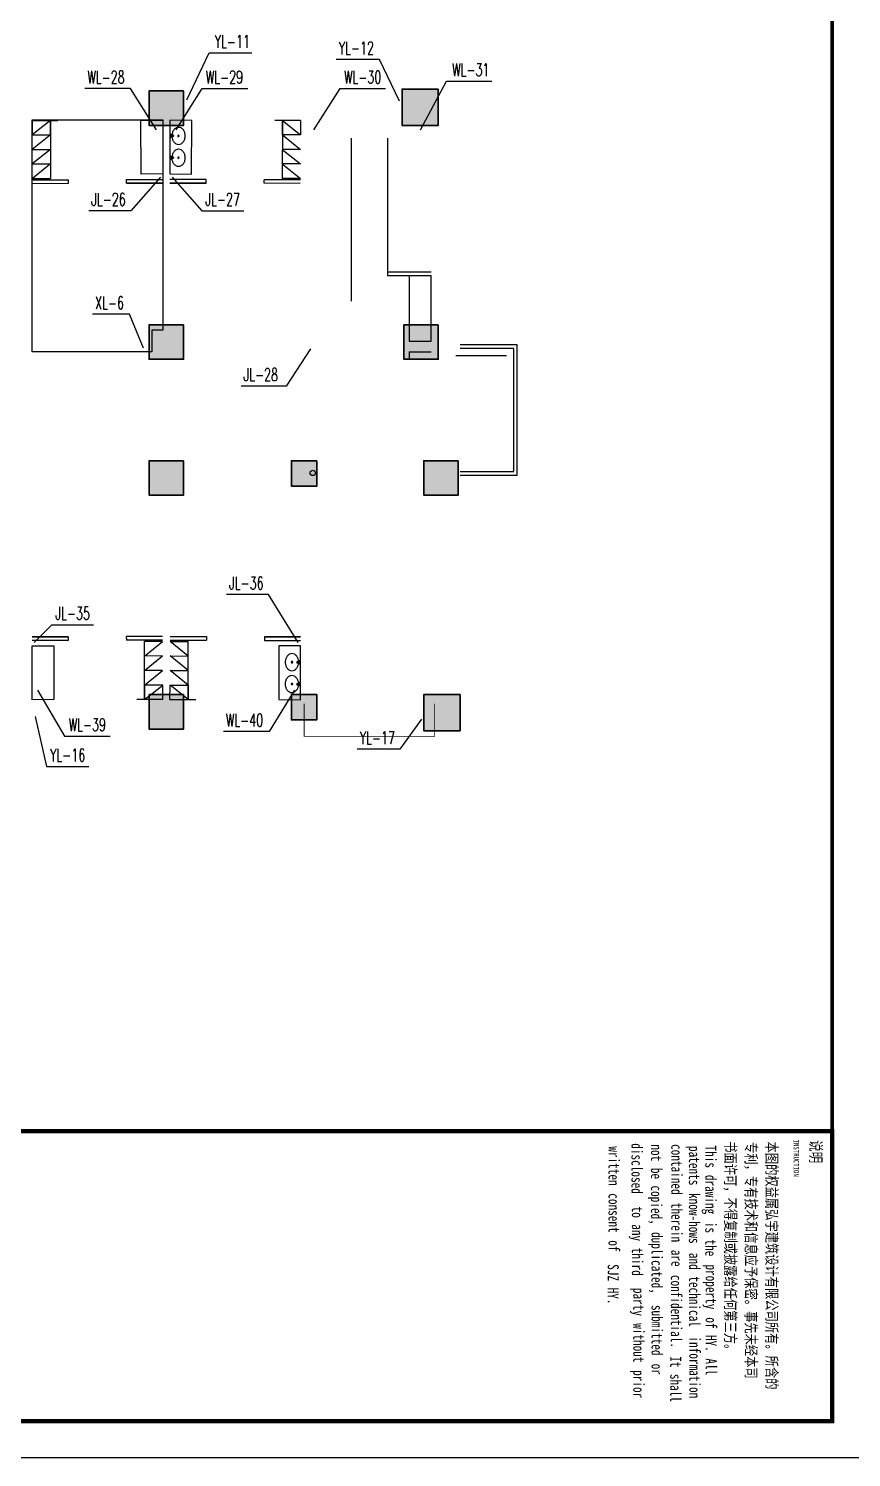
# Model space of a CAD drawing. Extents: x -46552 to 500351, y 55470 to 139570.
# Drawn here: x 152736 to 175431, y 55470 to 94880 of the extents above; entities that cross this region are included whole.
import ezdxf

# ---------------------------------------------------------------- set-up
doc = ezdxf.new("R2010")
doc.units = 0
doc.header["$LTSCALE"] = 1000
doc.header["$MEASUREMENT"] = 0
for name, color, linetype in [('DIM_污水', 3, 'Continuous'), ('DIM_消防', 3, 'Continuous'), ('DIM_给水', 3, 'Continuous'), ('DIM_雨水', 3, 'Continuous'), ('GROUND', 2, 'Continuous'), ('LVTRY', 6, 'Continuous'), ('PUB_TITLE', 7, 'Continuous'), ('TK', 126, 'Continuous'), ('WALL', 2, 'Continuous')]:
    doc.layers.add(name, color=color, linetype=linetype)
doc.layers.add('砼柱', color=2, linetype='Continuous', lineweight=35)
doc.styles.add('-宋体', font='', dxfattribs={"width": 0.8})
doc.styles.add('_TWT_SERIAL', font='COMPLEX', dxfattribs={"width": 0.8, "height": 3.5, "bigfont": 'HZTXT'})
doc.styles.get('-宋体').set_extended_font_data('SimSun')

# ---------------------------------------------------------------- blocks, each defined once
blk = doc.blocks.new('fgtr')
h = blk.add_hatch(color=256)
h.paths.add_polyline_path([(537270, -370335), (536270, -370335), (536270, -371335), (537270, -371335)])
h.paths.add_polyline_path([(537220, -363885), (536270, -363885), (536270, -364835), (537220, -364835)])
h.paths.add_polyline_path([(536670, -360135), (535720, -360135), (535720, -361085), (536670, -361085)])
h.paths.add_polyline_path([(536670, -353635), (535670, -353635), (535670, -354635), (536670, -354635)])
h.paths.add_polyline_path([(533320, -370335), (532620, -370335), (532620, -371035), (533320, -371035)])
h.paths.add_polyline_path([(533320, -363885), (532620, -363885), (532620, -364585), (533320, -364585)])
h.paths.add_polyline_path([(537220, -322935), (536270, -322935), (536270, -323885), (537220, -323885)])
h.paths.add_polyline_path([(536670, -326685), (535720, -326685), (535720, -327635), (536670, -327635)])
h.paths.add_polyline_path([(536670, -333135), (535670, -333135), (535670, -334135), (536670, -334135)])
h.paths.add_polyline_path([(533320, -323185), (532620, -323185), (532620, -323885), (533320, -323885)])
h.paths.add_polyline_path([(508570, -351510), (507970, -351510), (507970, -352110), (508570, -352110)])
h.paths.add_polyline_path([(508570, -348210), (507970, -348210), (507970, -348810), (508570, -348810)])
h.paths.add_polyline_path([(508570, -342985), (507970, -342985), (507970, -343585), (508570, -343585)])
h.paths.add_polyline_path([(508570, -335735), (507970, -335735), (507970, -336335), (508570, -336335)])
h.paths.add_polyline_path([(514370, -351510), (513720, -351510), (513720, -352160), (514370, -352160)])
h.paths.add_polyline_path([(502820, -351510), (502170, -351510), (502170, -352160), (502820, -352160)])
h.paths.add_polyline_path([(514320, -348210), (513720, -348210), (513720, -348810), (514320, -348810)])
h.paths.add_polyline_path([(502820, -348210), (502220, -348210), (502220, -348810), (502820, -348810)])
h.paths.add_polyline_path([(502820, -342985), (502220, -342985), (502220, -343585), (502820, -343585)])
h.paths.add_polyline_path([(514320, -342985), (513720, -342985), (513720, -343585), (514320, -343585)])
h.paths.add_polyline_path([(514370, -335685), (513720, -335685), (513720, -336335), (514370, -336335)])
h.paths.add_polyline_path([(502820, -335685), (502170, -335685), (502170, -336335), (502820, -336335)])
h.paths.add_polyline_path([(502920, -370335), (502220, -370335), (502220, -371035), (502920, -371035)])
h.paths.add_polyline_path([(502920, -363885), (502220, -363885), (502220, -364585), (502920, -364585)])
h.paths.add_polyline_path([(499270, -370335), (498270, -370335), (498270, -371335), (499270, -371335)])
h.paths.add_polyline_path([(499245, -363885), (498245, -363885), (498245, -364885), (499245, -364885)])
h.paths.add_polyline_path([(499595, -360135), (498645, -360135), (498645, -361085), (499595, -361085)])
h.paths.add_polyline_path([(499870, -353635), (498870, -353635), (498870, -354635), (499870, -354635)])
h.paths.add_polyline_path([(506845, -370335), (505895, -370335), (505895, -371285), (506845, -371285)])
h.paths.add_polyline_path([(506845, -363885), (505895, -363885), (505895, -364835), (506845, -364835)])
h.paths.add_polyline_path([(506845, -360135), (505895, -360135), (505895, -361085), (506845, -361085)])
h.paths.add_polyline_path([(506845, -353685), (505895, -353685), (505895, -354635), (506845, -354635)])
h.paths.add_polyline_path([(529645, -370335), (528695, -370335), (528695, -371285), (529645, -371285)])
h.paths.add_polyline_path([(529645, -363885), (528695, -363885), (528695, -364835), (529645, -364835)])
h.paths.add_polyline_path([(529645, -360135), (528695, -360135), (528695, -361085), (529645, -361085)])
h.paths.add_polyline_path([(529645, -353685), (528695, -353685), (528695, -354635), (529645, -354635)])
h.paths.add_polyline_path([(522045, -370335), (521095, -370335), (521095, -371285), (522045, -371285)])
h.paths.add_polyline_path([(522045, -363885), (521095, -363885), (521095, -364835), (522045, -364835)])
h.paths.add_polyline_path([(522045, -360135), (521095, -360135), (521095, -361085), (522045, -361085)])
h.paths.add_polyline_path([(522045, -353685), (521095, -353685), (521095, -354635), (522045, -354635)])
h.paths.add_polyline_path([(514445, -370335), (513495, -370335), (513495, -371285), (514445, -371285)])
h.paths.add_polyline_path([(514445, -363885), (513495, -363885), (513495, -364835), (514445, -364835)])
h.paths.add_polyline_path([(514445, -360135), (513495, -360135), (513495, -361085), (514445, -361085)])
h.paths.add_polyline_path([(514445, -353685), (513495, -353685), (513495, -354635), (514445, -354635)])
h.paths.add_polyline_path([(529645, -322935), (528695, -322935), (528695, -323885), (529645, -323885)])
h.paths.add_polyline_path([(529645, -326685), (528695, -326685), (528695, -327635), (529645, -327635)])
h.paths.add_polyline_path([(529645, -333135), (528695, -333135), (528695, -334085), (529645, -334085)])
h.paths.add_polyline_path([(522045, -322935), (521095, -322935), (521095, -323885), (522045, -323885)])
h.paths.add_polyline_path([(522045, -326685), (521095, -326685), (521095, -327635), (522045, -327635)])
h.paths.add_polyline_path([(522045, -333135), (521095, -333135), (521095, -334085), (522045, -334085)])
h.paths.add_polyline_path([(514445, -322935), (513495, -322935), (513495, -323885), (514445, -323885)])
h.paths.add_polyline_path([(514445, -326685), (513495, -326685), (513495, -327635), (514445, -327635)])
h.paths.add_polyline_path([(514445, -333135), (513495, -333135), (513495, -334085), (514445, -334085)])
h.paths.add_polyline_path([(506845, -322935), (505895, -322935), (505895, -323885), (506845, -323885)])
h.paths.add_polyline_path([(506845, -326685), (505895, -326685), (505895, -327635), (506845, -327635)])
h.paths.add_polyline_path([(506845, -333135), (505895, -333135), (505895, -334085), (506845, -334085)])
h.paths.add_polyline_path([(502920, -323185), (502220, -323185), (502220, -323885), (502920, -323885)])
h.paths.add_polyline_path([(499270, -322935), (498320, -322935), (498320, -323885), (499270, -323885)])
h.paths.add_polyline_path([(499820, -326685), (498870, -326685), (498870, -327635), (499820, -327635)])
h.paths.add_polyline_path([(499870, -333135), (498870, -333135), (498870, -334135), (499870, -334135)])
at = {"layer": '砼柱'}
for points in [[(529645, -353685), (528695, -353685), (528695, -354635), (529645, -354635)], [(536670, -353635), (535670, -353635), (535670, -354635), (536670, -354635)], [(529645, -360135), (528695, -360135), (528695, -361085), (529645, -361085)], [(536670, -360135), (535720, -360135), (535720, -361085), (536670, -361085)], [(529645, -363885), (528695, -363885), (528695, -364835), (529645, -364835)], [(533320, -363885), (532620, -363885), (532620, -364585), (533320, -364585)], [(537220, -363885), (536270, -363885), (536270, -364835), (537220, -364835)], [(529645, -370335), (528695, -370335), (528695, -371285), (529645, -371285)], [(533320, -370335), (532620, -370335), (532620, -371035), (533320, -371035)], [(537270, -370335), (536270, -370335), (536270, -371335), (537270, -371335)]]:
    blk.add_lwpolyline(points, close=True, dxfattribs=at)
blk = doc.blocks.new('$lvtry$00000194')
at = {"color": 0}
for p, q in [((-17, -27), (-17, -17)), ((17, -27), (17, -17))]:
    blk.add_line(p, q, dxfattribs=at)
blk.add_lwpolyline([(14, -39, -0.067374), (92, -53, -0.088152), (166, -93, -0.105269), (218, -155, -0.121685), (235, -224, -0.121685), (218, -292, -0.105269), (166, -355, -0.088152), (92, -394, -0.078966), (0, -409, -0.078966), (-92, -394, -0.088152), (-166, -355, -0.105269), (-218, -292, -0.121685), (-235, -224, -0.121685), (-218, -155, -0.105269), (-166, -93, -0.088152), (-92, -53, -0.059935), (-23, -40, -0.059935)], format="xyb", dxfattribs=at)
for centre, radius in [((0, -221), 20), ((0, -27), 16.7), ((0, -221), 15)]:
    blk.add_circle(centre, radius, dxfattribs=at)
for centre, radius, start, end in [((0, -17), 16.7, 0, 180), ((-40, -17), 10.1, 106.6096, 258.1648), ((-64, 250), 259, 274.7069, 282.3732), ((-75, -197), 173, 71.36, 79.1873), ((-29, -63), 6.77, 155.344, 308.3224), ((-171, 35), 166, 324.8411, 338.1337), ((-171, 35), 170, 324.8411, 331.3523), ((-29, -63), 3.37, 155.344, 308.3224), ((100, -178), 170, 132.3141, 138.8253), ((100, -178), 166, 125.5327, 138.8253), ((-12, -42), 10.6, 201.8924, 261.774), ((-381, -99), 372, 2.3982, 6.7627), ((0, -80), 9.9, 201.7837, 338.2163), ((64, 250), 259, 257.6268, 265.2931), ((381, -99), 372, 170.1008, 177.6018), ((75, -197), 173, 100.8127, 110.4191), ((40, -17), 10.1, 281.8352, 73.3904)]:
    blk.add_arc(centre, radius, start, end, dxfattribs=at)
for p in [(0, -27), (0, -221)]:
    blk.add_point(p, dxfattribs=at)
blk = doc.blocks.new('jztq')
at = {"layer": 'TK'}
blk.add_line((256167, 240984), (256167, 288043), dxfattribs=at)
at = {"layer": 'TK', "const_width": 118}
blk.add_lwpolyline([(256167, 298384), (264167, 298384), (264167, 240984), (256167, 240984)], close=True, dxfattribs=at)
at = {"layer": 'TK', "color": 9, "style": '-宋体', "width": 0.75}
blk.add_text('说明', height=312.7, dxfattribs=at).set_placement((256415, 297778))
at = {"layer": 'TK', "style": '-宋体', "width": 0.75}
for s, height, p in [('INSTRUCTION', 151.95, (256404, 297318)), ('本图的权益属弘宇建筑设计有限公司所有。所含的', 303.8, (256456, 296566)), ('专利，专有技术和信息应予保密。事先未经本司', 303.8, (256471, 295996)), ('书面许可，不得复制或披露给任何第三方。', 303.8, (256447, 295428)), ('This', 303.8, (256564, 294884)), ('drawing', 303.8, (257375, 294884)), ('is', 303.8, (258671, 294884)), ('the', 303.8, (259157, 294884)), ('property', 303.8, (259845, 294895)), ('of', 303.8, (261303, 294895)), ('HY.', 303.8, (261789, 294895)), ('All', 303.8, (262437, 294895)), ('patents', 303.8, (256578, 294432)), ('know-hows', 303.8, (257875, 294432)), ('and', 303.8, (259525, 294437)), ('technical', 303.8, (260173, 294437)), ('information', 303.8, (261831, 294443)), ('contained', 303.8, (256525, 293946)), ('therein', 303.8, (258145, 293946)), ('are', 303.8, (259441, 293946)), ('confidential.', 303.8, (260134, 293934)), ('It', 303.8, (262377, 293917)), ('shall', 303.8, (262863, 293917)), ('not', 303.8, (256533, 293386)), ('be', 303.8, (257181, 293386)), ('copied,', 303.8, (257667, 293386)), ('duplicated,', 303.8, (258951, 293400)), ('submitted', 303.8, (260962, 293402)), ('or', 303.8, (262582, 293402)), ('without', 303.8, (261465, 292897)), ('prior', 303.8, (262761, 292897)), ('disclosed', 303.8, (256503, 292848)), ('to', 303.8, (258250, 292860)), ('any', 303.8, (258736, 292860)), ('third', 303.8, (259384, 292860)), ('party', 303.8, (260492, 292897)), ('written', 303.8, (256587, 292215)), ('consent', 303.8, (257883, 292215)), ('of', 303.8, (259179, 292215)), ('SJZ', 303.8, (259838, 292193)), ('HY.', 303.8, (260486, 292193))]:
    blk.add_text(s, height=height, dxfattribs=at).set_placement(p)

msp = doc.modelspace()

# ---------------------------------------------------------------- linework, layer by layer
for p, q in [((152836, 92345), (153341, 92346)), ((152836, 92345), (152837, 91945)), ((153336, 92346), (152837, 91945)), ((153337, 91947), (153336, 92346)), ((153336, 92346), (153340, 90747)), ((160236, 92345), (159731, 92346)), ((159736, 92346), (159732, 90747)), ((159735, 91947), (159736, 92346)), ((159736, 92346), (160235, 91945)), ((160236, 92345), (160235, 91945)), ((152837, 91945), (153337, 91947)), ((153337, 91947), (152838, 91546)), ((160235, 91945), (159735, 91947)), ((159735, 91947), (160234, 91546)), ((161636, 91860), (161636, 87360)), ((162636, 91860), (162636, 88060)), ((152838, 91546), (153338, 91547)), ((153338, 91547), (152839, 91146)), ((160234, 91546), (159734, 91547)), ((159734, 91547), (160233, 91146)), ((152838, 91146), (153339, 91147)), ((153339, 91147), (152840, 90746)), ((160233, 91146), (159733, 91147)), ((159733, 91147), (160232, 90746)), ((152839, 90746), (153340, 90747)), ((152840, 90709), (153840, 90712)), ((153840, 90612), (153840, 90712)), ((155440, 90716), (156440, 90718)), ((155440, 90616), (155440, 90716)), ((157632, 90716), (156632, 90718)), ((157631, 90616), (157632, 90716)), ((159231, 90612), (159232, 90712)), ((160232, 90709), (159232, 90712)), ((160232, 90746), (159732, 90747)), ((152840, 90609), (153840, 90612)), ((152840, 90609), (153840, 90612)), ((155440, 90616), (156440, 90618)), ((156440, 90618), (155440, 90616)), ((157631, 90616), (156631, 90618)), ((156631, 90618), (157631, 90616)), ((160231, 90609), (159231, 90612)), ((160231, 90609), (159231, 90612)), ((163836, 88160), (162636, 88160)), ((163836, 88060), (162636, 88060)), ((163236, 85960), (163836, 85960)), ((163236, 85960), (163236, 85760)), ((163236, 85760), (163836, 85760)), ((153831, 78105), (152831, 78102)), ((152831, 78102), (153831, 78105)), ((153831, 78105), (153832, 78005)), ((156431, 78111), (155431, 78109)), ((156431, 78111), (155431, 78109)), ((155431, 78109), (155432, 78009)), ((156640, 78111), (157640, 78109)), ((156640, 78111), (157640, 78109)), ((157640, 78109), (157640, 78009)), ((159240, 78105), (160240, 78102)), ((160240, 78102), (159240, 78105)), ((159240, 78105), (159240, 78005)), ((153832, 78005), (152832, 78002)), ((156432, 78011), (155432, 78009)), ((156432, 77974), (155932, 77973)), ((155936, 76374), (155932, 77973)), ((155933, 77573), (156432, 77974)), ((156639, 77974), (157140, 77973)), ((156640, 78011), (157640, 78009)), ((157139, 77573), (156640, 77974)), ((157136, 76374), (157140, 77973)), ((159240, 78005), (160240, 78002)), ((156433, 77575), (155933, 77573)), ((155934, 77174), (156433, 77575)), ((156638, 77575), (157139, 77573)), ((157138, 77174), (156639, 77575)), ((156434, 77175), (155934, 77174)), ((155935, 76774), (156434, 77175)), ((156638, 77175), (157138, 77174)), ((157137, 76774), (156638, 77175)), ((156435, 76775), (155935, 76774)), ((155935, 76774), (155936, 76374)), ((155936, 76374), (156435, 76775)), ((156436, 76375), (156435, 76775)), ((156636, 76375), (156637, 76775)), ((156637, 76775), (157137, 76774)), ((157136, 76374), (156637, 76775)), ((157137, 76774), (157136, 76374)), ((156436, 76375), (155931, 76374)), ((156636, 76375), (157141, 76374))]:
    msp.add_line(p, q)
msp.add_lwpolyline([(156136, 85960), (152836, 85960), (152836, 92360), (156436, 92360), (156436, 86560), (156136, 86560)], close=True)
at = {"color": 2}
for points in [[(164636, 82560), (166216, 82560), (166216, 86160), (164636, 86160)], [(164636, 82660), (166116, 82660), (166116, 86060), (164636, 86060)]]:
    msp.add_lwpolyline(points, dxfattribs=at)
at = {"const_width": 25}
msp.add_lwpolyline([(163936, 76260), (163936, 75360), (160336, 75360), (160336, 76260)], dxfattribs=at)
at = {"color": 5}
msp.add_circle((160575, 82624), 75, dxfattribs=at)
at = {"layer": 'DIM_污水'}
for p, q in [((163541, 92090), (164259, 93430)), ((164259, 93430), (165514, 93430)), ((155543, 93227), (154288, 93227)), ((156266, 92090), (155543, 93227)), ((156806, 92090), (157528, 93227)), ((157528, 93227), (158783, 93227)), ((160606, 92090), (161328, 93227)), ((161328, 93227), (162583, 93227)), ((152981, 76630), (153724, 75365)), ((160066, 76630), (159374, 75489)), ((153724, 75365), (154989, 75365)), ((159374, 75489), (158109, 75489))]:
    msp.add_line(p, q, dxfattribs=at)
at = {"layer": 'DIM_消防'}
for p, q in [((155516, 87000), (154500, 87000)), ((155904, 86068), (155516, 87000))]:
    msp.add_line(p, q, dxfattribs=at)
at = {"layer": 'DIM_给水'}
for p, q in [((156376, 90784), (155559, 89855)), ((156695, 90784), (157513, 89855)), ((155559, 89855), (154395, 89855)), ((157513, 89855), (158677, 89855)), ((160513, 86045), (159837, 85020)), ((159837, 85020), (158595, 85020)), ((159351, 79271), (158197, 79271)), ((160173, 77946), (159351, 79271)), ((152888, 77950), (153375, 78437)), ((153375, 78437), (154529, 78437))]:
    msp.add_line(p, q, dxfattribs=at)
at = {"layer": 'DIM_雨水'}
for p, q in [((157100, 92911), (157715, 94210)), ((157715, 94210), (158890, 94210)), ((162416, 94029), (161222, 94029)), ((162970, 92881), (162416, 94029)), ((152920, 75904), (153227, 74528)), ((163572, 75834), (162975, 75002)), ((162975, 75002), (161801, 75002)), ((153227, 74528), (154402, 74528))]:
    msp.add_line(p, q, dxfattribs=at)
at = {"layer": 'GROUND'}
msp.add_line((164516, 85860), (165916, 85860), dxfattribs=at)
at = {"layer": 'LVTRY'}
for points in [[(156436, 92351), (156440, 90870), (155840, 90868), (155836, 92349)], [(156635, 92351), (156632, 90870), (157232, 90868), (157235, 92349)], [(163836, 86260), (163836, 88060), (163236, 88060), (163236, 86260)], [(152835, 76370), (152832, 77851), (153432, 77852), (153435, 76372)], [(160236, 76370), (160240, 77851), (159640, 77852), (159636, 76372)]]:
    msp.add_lwpolyline(points, close=True, dxfattribs=at)
at = {"layer": 'PUB_TITLE', "color": 4}
msp.add_lwpolyline([(116502, 55470), (175902, 55470), (175902, 139570), (116502, 139570)], close=True, dxfattribs=at)
at = {"layer": 'PUB_TITLE', "color": 4, "const_width": 100}
msp.add_lwpolyline([(117502, 56470), (174902, 56470), (174902, 137070), (117502, 137070)], close=True, dxfattribs=at)
at = {"layer": 'WALL'}
for p, q in [((153136, 92346), (153545, 92347)), ((159936, 92346), (159526, 92347)), ((156136, 76375), (155726, 76374)), ((156936, 76375), (157345, 76374))]:
    msp.add_line(p, q, dxfattribs=at)

# ---------------------------------------------------------------- block references
msp.add_blockref('fgtr', (-372634, 446846))
at = {"rotation": 270}
msp.add_blockref('jztq', (-123483, 320638), dxfattribs=at)
at = {"layer": 'LVTRY', "xscale": -1}
for p, rotation in [((156649, 91921), 89.85643128121083), ((156648, 91317), 89.85643128121083), ((160223, 77404), 269.8564312812093), ((160222, 76800), 269.8564312812093)]:
    msp.add_blockref('$lvtry$00000194', p, dxfattribs=dict(at, rotation=rotation))

# ---------------------------------------------------------------- texts
at = {"layer": 'DIM_污水', "color": 7, "style": '_TWT_SERIAL', "width": 0.64}
for s, p in [('WL-31', (164420, 93570)), ('WL-28', (154358, 93367)), ('WL-29', (157625, 93367)), ('WL-30', (161436, 93367)), ('WL-39', (153842, 75505)), ('WL-40', (158179, 75629))]:
    msp.add_text(s, height=350, dxfattribs=at).set_placement(p)
at = {"layer": 'DIM_消防', "color": 7, "style": '_TWT_SERIAL', "width": 0.64}
msp.add_text('XL-6', height=350, dxfattribs=at).set_placement((154570, 87140))
at = {"layer": 'DIM_给水', "color": 7, "style": '_TWT_SERIAL', "width": 0.64}
for s, p in [('JL-26', (154465, 89995)), ('JL-27', (157615, 89995)), ('JL-28', (158665, 85160)), ('JL-36', (158267, 79411)), ('JL-35', (153478, 78577))]:
    msp.add_text(s, height=350, dxfattribs=at).set_placement(p)
at = {"layer": 'DIM_雨水', "color": 7, "style": '_TWT_SERIAL', "width": 0.64}
for s, p in [('YL-11', (157870, 94350)), ('YL-12', (161292, 94169)), ('YL-17', (161871, 75142)), ('YL-16', (153329, 74668))]:
    msp.add_text(s, height=350, dxfattribs=at).set_placement(p)

doc.saveas('drawing.dxf')
